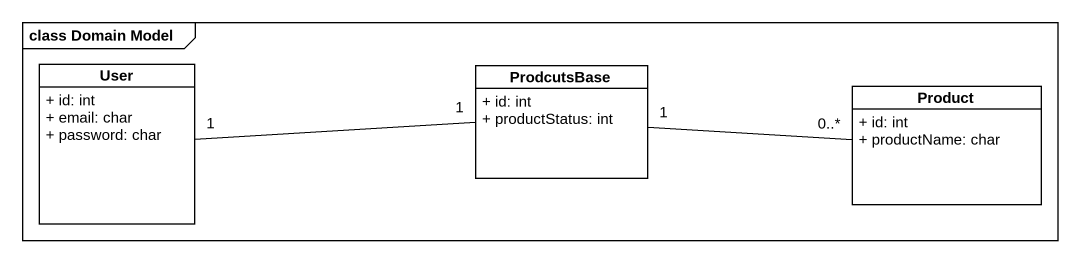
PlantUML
@startuml
mainframe class Domain Model
hide circle
hide empty members
skinparam classAttributeIconSize 0
class User {
  + id: int
  + email: char
  + password: char
}
class ProdcutsBase {
  + id: int
  + productStatus: int
}
class Product {
  + id: int
  + productName: char
}
User "1" -right- "1" ProdcutsBase
ProdcutsBase "1" -right- "0..*" Product
@enduml
